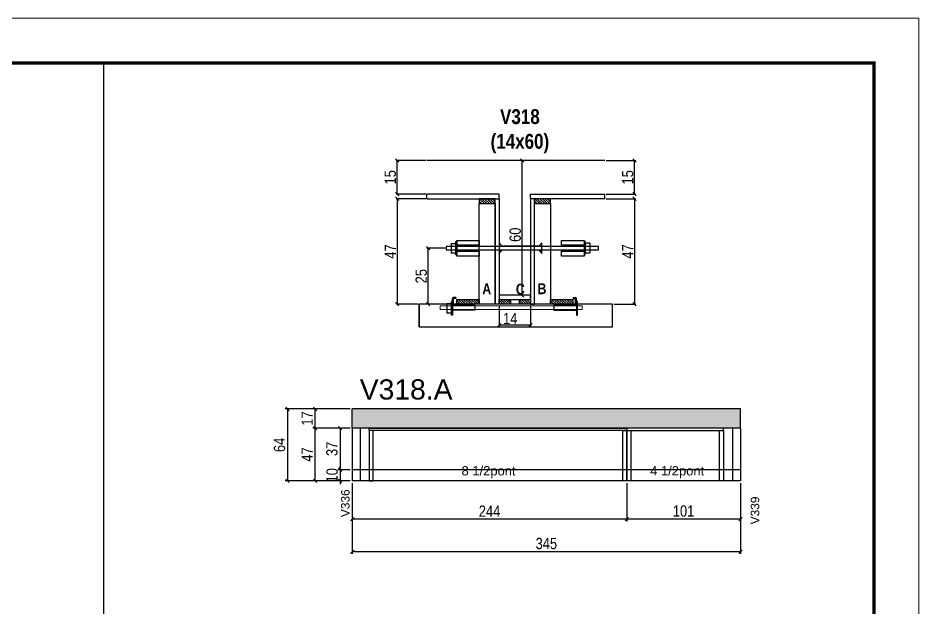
# Model space of a CAD drawing. Extents: x -3394 to 16474, y -5031 to 14397.
# Drawn here: x 9711 to 10512, y 8129 to 8654 of the extents above; entities that cross this region are included whole.
import ezdxf

# ---------------------------------------------------------------- set-up
doc = ezdxf.new("R2010")
doc.units = 0
doc.linetypes.add('DASHED', pattern=[0.75, 0.5, -0.25])
doc.layers.get('0').update_dxf_attribs({"linetype": 'CONTINUOUS'})
doc.layers.get('Defpoints').update_dxf_attribs({"linetype": 'CONTINUOUS'})
for name, color, linetype in [('1HACHURA MADEIRAS', 1, 'CONTINUOUS'), ('barrote', 251, 'CONTINUOUS'), ('COTA', 241, 'CONTINUOUS'), ('detalhes', 4, 'CONTINUOUS'), ('NOMENCLATURA', 7, 'CONTINUOUS'), ('Painéis', 200, 'CONTINUOUS'), ('PONTALETE', 7, 'CONTINUOUS'), ('presilha', 1, 'CONTINUOUS'), ('SARR_2.2x10', 60, 'CONTINUOUS'), ('SARR_2.2x7', 40, 'CONTINUOUS'), ('SARR_3.5x7', 81, 'CONTINUOUS'), ('Tubo de PVC', 51, 'CONTINUOUS')]:
    doc.layers.add(name, color=color, linetype=linetype)
for name, color, linetype, lineweight in [('CONCRETO', 251, 'CONTINUOUS', 25), ('Folhas', 255, 'CONTINUOUS', 9), ('SARRAFO DE PRESSAO', 251, 'DASHED', 9), ('SCO-___-LAJ', 2, 'CONTINUOUS', 0)]:
    doc.layers.add(name, color=color, linetype=linetype, lineweight=lineweight)
doc.styles.add('ARIAL', font='arial.ttf')
doc.styles.add('COTA TECNICA', font='techl___.ttf', dxfattribs={"height": 10})
doc.styles.add('COTA TECNICA 2X', font='techl___.ttf', dxfattribs={"height": 10})
doc.styles.add('TECNICA', font='techb___.ttf', dxfattribs={"height": 10})
doc.dimstyles.new('PAINEL', dxfattribs={"dimtxt": 10, "dimasz": 3, "dimexe": 3, "dimexo": 3, "dimgap": 3, "dimtad": 1, "dimdec": 1, "dimzin": 12, "dimdsep": 46, "dimtxsty": 'COTA TECNICA', "dimblk1": 'OBLIQUE', "dimblk2": 'OBLIQUE', "dimsah": 1, "dimcen": 0.9, "dimclrd": 4, "dimclre": 4, "dimclrt": 240, "dimadec": 1, "dimazin": 3, "dimtfac": 1, "dimtdec": 1, "dimtmove": 0, "dimatfit": 3, "dimfxl": 1, "dimtolj": 1, "dimtzin": 12, "dimarcsym": 0})
doc.dimstyles.new('SECAO', dxfattribs={"dimscale": 0.333333, "dimtxt": 5, "dimasz": 9, "dimexe": 3, "dimexo": 3, "dimgap": 3, "dimtad": 1, "dimdec": 1, "dimlfac": 0.5, "dimzin": 12, "dimdsep": 46, "dimtxsty": 'COTA TECNICA 2X', "dimblk1": 'OBLIQUE', "dimblk2": 'OBLIQUE', "dimsah": 1, "dimcen": 0.9, "dimclrd": 4, "dimclre": 4, "dimclrt": 240, "dimadec": 1, "dimazin": 3, "dimtfac": 1, "dimtdec": 1, "dimtmove": 0, "dimatfit": 3, "dimfxl": 1, "dimtolj": 1, "dimtzin": 12, "dimarcsym": 0})

# ---------------------------------------------------------------- blocks, each defined once
blk = doc.blocks.new('9999999999')
at = {"layer": 'Folhas'}
blk.add_lwpolyline([(98138.98, 34190.21), (99623.98, 34190.21), (99623.98, 35240.21), (98138.98, 35240.21)], close=True, dxfattribs=at)
at = {"layer": 'Folhas', "color": 30, "const_width": 3}
blk.add_lwpolyline([(98213.98, 34230.21), (99583.98, 34230.21), (99583.98, 35200.21), (98213.98, 35200.21)], close=True, dxfattribs=at)
blk = doc.blocks.new('_Oblique')
at = {"color": 0, "linetype": 'ByBlock', "lineweight": -2}
blk.add_line((-0.5, -0.5), (0.5, 0.5), dxfattribs=at)
blk = doc.blocks.new('*D1040')
at = {"layer": 'COTA', "color": 4, "lineweight": -2, "transparency": 16777216}
for p, q in [((10138.88, 8397.91), (10138.88, 8379.24)), ((10166.88, 8397.91), (10166.88, 8379.24)), ((10166.88, 8380.24), (10138.88, 8380.24))]:
    blk.add_line(p, q, dxfattribs=at)
at = {"layer": 'Defpoints', "color": 0, "transparency": 16777216}
for p in [(10138.88, 8398.91), (10166.88, 8398.91), (10138.88, 8380.24)]:
    blk.add_point(p, dxfattribs=at)
at = {"layer": 'COTA', "color": 4, "lineweight": -2, "transparency": 16777216, "xscale": 3, "yscale": 3, "zscale": 3, "rotation": 180}
blk.add_blockref('_Oblique', (10138.88, 8380.24), dxfattribs=at)
at = {"layer": 'COTA', "color": 4, "lineweight": -2, "transparency": 16777216, "xscale": 3, "yscale": 3, "zscale": 3}
blk.add_blockref('_Oblique', (10166.88, 8380.24), dxfattribs=at)
at = {"layer": 'COTA', "color": 240, "transparency": 16777216, "insert": (10148.78, 8386.31), "char_height": 10, "attachment_point": 5, "style": 'COTA TECNICA 2X'}
blk.add_mtext('\\A1;14', dxfattribs=at)
blk = doc.blocks.new('PRESILHA METÁLICA 1')
at = {"layer": 'presilha'}
for p, q in [((0, 13), (6, 13)), ((0, 13), (0, 0)), ((6, 15.5), (7.5, 15.5)), ((6, -2.5), (6, 15.5)), ((6, 13), (6, 0)), ((7.5, 10.6), (7.5, 19.9)), ((7.5, 15.5), (7.5, -2.5)), ((12, 21), (8.6, 21)), ((9, 11.6), (9, 18.9)), ((12, 19.5), (9.6, 19.5)), ((12, 21), (12, 19.5)), ((6, 0), (0, 0)), ((37.5, 4.1), (7.5, 4.1)), ((37.5, 11), (9.6, 11)), ((37.5, 11), (37.5, 4.1)), ((7.5, -2.5), (6, -2.5))]:
    blk.add_line(p, q, dxfattribs=at)
for centre, radius, start, end in [((8.6, 19.9), 1.14, 90, 180), ((9.6, 18.9), 0.57, 90, 180), ((9.6, 11.6), 0.57, 180, 270)]:
    blk.add_arc(centre, radius, start, end, dxfattribs=at)
blk = doc.blocks.new('PRESILHA METÁLICA 2')
at = {"layer": 'presilha'}
for p, q in [((-30.8, 13.5), (-30.8, 6.6)), ((-30.8, 13.5), (-2.8, 13.5)), ((-5.2, 23.5), (-5.2, 22)), ((-5.2, 23.5), (-1.9, 23.5)), ((-5.2, 22), (-2.8, 22)), ((-2.2, 14.1), (-2.2, 21.4)), ((0.8, 18), (-0.8, 18)), ((-0.8, 18), (-0.8, 0)), ((-0.8, 14.6), (-0.8, 22.4)), ((0.8, 0), (0.8, 18)), ((-30.8, 6.6), (-0.8, 6.6)), ((-0.8, 0), (0.8, 0))]:
    blk.add_line(p, q, dxfattribs=at)
for centre, radius, start, end in [((-2.8, 21.4), 0.57, 0, 90), ((-2.8, 14.1), 0.57, 270, 0), ((-1.9, 22.4), 1.14, 0, 90)]:
    blk.add_arc(centre, radius, start, end, dxfattribs=at)
blk = doc.blocks.new('*D1053')
at = {"layer": 'COTA', "color": 4, "lineweight": -2, "transparency": 16777216}
for p, q in [((10073.58, 8492.91), (10047.23, 8492.91)), ((10048.23, 8492.91), (10048.23, 8398.91)), ((10066.82, 8398.91), (10047.23, 8398.91))]:
    blk.add_line(p, q, dxfattribs=at)
at = {"layer": 'Defpoints', "color": 0, "transparency": 16777216}
for p in [(10074.58, 8492.91), (10048.23, 8398.91), (10067.82, 8398.91)]:
    blk.add_point(p, dxfattribs=at)
at = {"layer": 'COTA', "color": 4, "lineweight": -2, "transparency": 16777216, "xscale": 3, "yscale": 3, "zscale": 3}
for p, rotation in [((10048.23, 8492.91), 90), ((10048.23, 8398.91), 270)]:
    blk.add_blockref('_Oblique', p, dxfattribs=dict(at, rotation=rotation))
at = {"layer": 'COTA', "color": 240, "transparency": 16777216, "insert": (10042.15, 8445.91), "char_height": 10, "attachment_point": 5, "rotation": 90, "style": 'COTA TECNICA 2X'}
blk.add_mtext('\\A1;47', dxfattribs=at)
blk = doc.blocks.new('*D1054')
at = {"layer": 'COTA', "color": 4, "lineweight": -2, "transparency": 16777216}
for p, q in [((10165.88, 8526.91), (10158.36, 8526.91)), ((10159.36, 8406.91), (10159.36, 8526.91)), ((10158.46, 8406.91), (10158.36, 8406.91))]:
    blk.add_line(p, q, dxfattribs=at)
at = {"layer": 'Defpoints', "color": 0, "transparency": 16777216}
for p in [(10159.36, 8526.91), (10166.88, 8526.91), (10159.46, 8406.91)]:
    blk.add_point(p, dxfattribs=at)
at = {"layer": 'COTA', "color": 4, "lineweight": -2, "transparency": 16777216, "xscale": 3, "yscale": 3, "zscale": 3}
for p, rotation in [((10159.36, 8526.91), 90), ((10159.36, 8406.91), 270)]:
    blk.add_blockref('_Oblique', p, dxfattribs=dict(at, rotation=rotation))
at = {"layer": 'COTA', "color": 240, "transparency": 16777216, "insert": (10153.26, 8460.8), "char_height": 10, "attachment_point": 5, "rotation": 90, "style": 'COTA TECNICA 2X'}
blk.add_mtext('\\A1;60', dxfattribs=at)
blk = doc.blocks.new('*D1055')
at = {"layer": 'COTA', "color": 4, "lineweight": -2, "transparency": 16777216}
for p, q in [((10073.58, 8526.91), (10047.23, 8526.91)), ((10048.23, 8496.91), (10048.23, 8526.91)), ((10073.58, 8496.91), (10047.23, 8496.91))]:
    blk.add_line(p, q, dxfattribs=at)
at = {"layer": 'Defpoints', "color": 0, "transparency": 16777216}
for p in [(10048.23, 8526.91), (10074.58, 8526.91), (10074.58, 8496.91)]:
    blk.add_point(p, dxfattribs=at)
at = {"layer": 'COTA', "color": 4, "lineweight": -2, "transparency": 16777216, "xscale": 3, "yscale": 3, "zscale": 3}
for p, rotation in [((10048.23, 8526.91), 90), ((10048.23, 8496.91), 270)]:
    blk.add_blockref('_Oblique', p, dxfattribs=dict(at, rotation=rotation))
at = {"layer": 'COTA', "color": 240, "transparency": 16777216, "insert": (10042.12, 8511.91), "char_height": 10, "attachment_point": 5, "rotation": 90, "style": 'COTA TECNICA 2X'}
blk.add_mtext('\\A1;15', dxfattribs=at)
blk = doc.blocks.new('*D1056')
at = {"layer": 'COTA', "color": 4, "lineweight": -2, "transparency": 16777216}
for p, q in [((10233.98, 8492.91), (10260.34, 8492.91)), ((10259.34, 8492.91), (10259.34, 8398.91)), ((10240.74, 8398.91), (10260.34, 8398.91))]:
    blk.add_line(p, q, dxfattribs=at)
at = {"layer": 'Defpoints', "color": 0, "transparency": 16777216}
for p in [(10232.98, 8492.91), (10239.74, 8398.91), (10259.34, 8398.91)]:
    blk.add_point(p, dxfattribs=at)
at = {"layer": 'COTA', "color": 4, "lineweight": -2, "transparency": 16777216, "xscale": 3, "yscale": 3, "zscale": 3}
for p, rotation in [((10259.34, 8492.91), 90), ((10259.34, 8398.91), 270)]:
    blk.add_blockref('_Oblique', p, dxfattribs=dict(at, rotation=rotation))
at = {"layer": 'COTA', "color": 240, "transparency": 16777216, "insert": (10253.27, 8445.91), "char_height": 10, "attachment_point": 5, "rotation": 90, "style": 'COTA TECNICA 2X'}
blk.add_mtext('\\A1;47', dxfattribs=at)
blk = doc.blocks.new('*D1057')
at = {"layer": 'COTA', "color": 4, "lineweight": -2, "transparency": 16777216}
for p, q in [((10233.98, 8526.91), (10260.34, 8526.91)), ((10259.34, 8496.91), (10259.34, 8526.91)), ((10233.98, 8496.91), (10260.34, 8496.91))]:
    blk.add_line(p, q, dxfattribs=at)
at = {"layer": 'Defpoints', "color": 0, "transparency": 16777216}
for p in [(10232.98, 8526.91), (10259.34, 8526.91), (10232.98, 8496.91)]:
    blk.add_point(p, dxfattribs=at)
at = {"layer": 'COTA', "color": 4, "lineweight": -2, "transparency": 16777216, "xscale": 3, "yscale": 3, "zscale": 3}
for p, rotation in [((10259.34, 8526.91), 90), ((10259.34, 8496.91), 270)]:
    blk.add_blockref('_Oblique', p, dxfattribs=dict(at, rotation=rotation))
at = {"layer": 'COTA', "color": 240, "transparency": 16777216, "insert": (10253.23, 8511.91), "char_height": 10, "attachment_point": 5, "rotation": 90, "style": 'COTA TECNICA 2X'}
blk.add_mtext('\\A1;15', dxfattribs=at)
blk = doc.blocks.new('*D1041')
at = {"layer": 'COTA', "color": 4, "linetype": 'Continuous', "lineweight": -2, "transparency": 16777216}
for p, q in [((10252.38, 8239.76), (10252.38, 8205.79)), ((10353.38, 8239.76), (10353.38, 8205.79)), ((10353.38, 8207.79), (10252.38, 8207.79))]:
    blk.add_line(p, q, dxfattribs=at)
at = {"layer": 'Defpoints', "color": 0, "linetype": 'Continuous', "transparency": 16777216}
for p in [(10252.38, 8241.76), (10353.38, 8241.76), (10252.38, 8207.79)]:
    blk.add_point(p, dxfattribs=at)
at = {"layer": 'COTA', "color": 4, "linetype": 'Continuous', "lineweight": -2, "transparency": 16777216, "xscale": 3, "yscale": 3, "zscale": 3, "rotation": 180}
blk.add_blockref('_Oblique', (10252.38, 8207.79), dxfattribs=at)
at = {"layer": 'COTA', "color": 4, "linetype": 'Continuous', "lineweight": -2, "transparency": 16777216, "xscale": 3, "yscale": 3, "zscale": 3}
blk.add_blockref('_Oblique', (10353.38, 8207.79), dxfattribs=at)
at = {"layer": 'COTA', "color": 240, "linetype": 'Continuous', "transparency": 16777216, "insert": (10302.88, 8214.89), "char_height": 10, "attachment_point": 5, "style": 'COTA TECNICA'}
blk.add_mtext('\\A1;101', dxfattribs=at)
blk = doc.blocks.new('*D1042')
at = {"layer": 'COTA', "color": 4, "linetype": 'Continuous', "lineweight": -2, "transparency": 16777216}
for p, q in [((10008.35, 8239.76), (10008.35, 8205.79)), ((10252.38, 8239.76), (10252.38, 8205.79)), ((10252.38, 8207.79), (10008.35, 8207.79))]:
    blk.add_line(p, q, dxfattribs=at)
at = {"layer": 'Defpoints', "color": 0, "linetype": 'Continuous', "transparency": 16777216}
for p in [(10008.35, 8241.76), (10252.38, 8241.76), (10008.35, 8207.79)]:
    blk.add_point(p, dxfattribs=at)
at = {"layer": 'COTA', "color": 4, "linetype": 'Continuous', "lineweight": -2, "transparency": 16777216, "xscale": 3, "yscale": 3, "zscale": 3, "rotation": 180}
blk.add_blockref('_Oblique', (10008.35, 8207.79), dxfattribs=at)
at = {"layer": 'COTA', "color": 4, "linetype": 'Continuous', "lineweight": -2, "transparency": 16777216, "xscale": 3, "yscale": 3, "zscale": 3}
blk.add_blockref('_Oblique', (10252.38, 8207.79), dxfattribs=at)
at = {"layer": 'COTA', "color": 240, "linetype": 'Continuous', "transparency": 16777216, "insert": (10130.37, 8214.86), "char_height": 10, "attachment_point": 5, "style": 'COTA TECNICA'}
blk.add_mtext('\\A1;244', dxfattribs=at)
blk = doc.blocks.new('*D1043')
at = {"layer": 'COTA', "color": 4, "linetype": 'Continuous', "lineweight": -2, "transparency": 16777216}
for p, q in [((10008.35, 8239.76), (10008.35, 8176.77)), ((10353.38, 8239.76), (10353.38, 8176.77)), ((10353.38, 8178.77), (10008.35, 8178.77))]:
    blk.add_line(p, q, dxfattribs=at)
at = {"layer": 'Defpoints', "color": 0, "linetype": 'Continuous', "transparency": 16777216}
for p in [(10008.35, 8241.76), (10353.38, 8241.76), (10008.35, 8178.77)]:
    blk.add_point(p, dxfattribs=at)
at = {"layer": 'COTA', "color": 4, "linetype": 'Continuous', "lineweight": -2, "transparency": 16777216, "xscale": 3, "yscale": 3, "zscale": 3, "rotation": 180}
blk.add_blockref('_Oblique', (10008.35, 8178.77), dxfattribs=at)
at = {"layer": 'COTA', "color": 4, "linetype": 'Continuous', "lineweight": -2, "transparency": 16777216, "xscale": 3, "yscale": 3, "zscale": 3}
blk.add_blockref('_Oblique', (10353.38, 8178.77), dxfattribs=at)
at = {"layer": 'COTA', "color": 240, "linetype": 'Continuous', "transparency": 16777216, "insert": (10180.87, 8185.99), "char_height": 10, "attachment_point": 5, "style": 'COTA TECNICA'}
blk.add_mtext('\\A1;345', dxfattribs=at)
blk = doc.blocks.new('*D1044')
at = {"layer": 'COTA', "color": 4, "linetype": 'Continuous', "lineweight": -2, "transparency": 16777216}
for p, q in [((10006.35, 8288.76), (9973.3, 8288.76)), ((9975.3, 8241.76), (9975.3, 8288.76)), ((10006.35, 8241.76), (9973.3, 8241.76))]:
    blk.add_line(p, q, dxfattribs=at)
at = {"layer": 'Defpoints', "color": 0, "linetype": 'Continuous', "transparency": 16777216}
for p in [(9975.3, 8288.76), (10008.35, 8288.76), (10008.35, 8241.76)]:
    blk.add_point(p, dxfattribs=at)
at = {"layer": 'COTA', "color": 4, "linetype": 'Continuous', "lineweight": -2, "transparency": 16777216, "xscale": 3, "yscale": 3, "zscale": 3}
for p, rotation in [((9975.3, 8288.76), 90), ((9975.3, 8241.76), 270)]:
    blk.add_blockref('_Oblique', p, dxfattribs=dict(at, rotation=rotation))
at = {"layer": 'COTA', "color": 240, "linetype": 'Continuous', "transparency": 16777216, "insert": (9968.22, 8265.26), "char_height": 10, "attachment_point": 5, "rotation": 90, "style": 'COTA TECNICA'}
blk.add_mtext('\\A1;47', dxfattribs=at)
blk = doc.blocks.new('*D1045')
at = {"layer": 'COTA', "color": 4, "linetype": 'Continuous', "lineweight": -2, "transparency": 16777216}
for p, q in [((10006.35, 8305.76), (9973.3, 8305.76)), ((9975.3, 8288.76), (9975.3, 8305.76)), ((10006.35, 8288.76), (9973.3, 8288.76))]:
    blk.add_line(p, q, dxfattribs=at)
at = {"layer": 'Defpoints', "color": 0, "linetype": 'Continuous', "transparency": 16777216}
for p in [(9975.3, 8305.76), (10008.35, 8305.76), (10008.35, 8288.76)]:
    blk.add_point(p, dxfattribs=at)
at = {"layer": 'COTA', "color": 4, "linetype": 'Continuous', "lineweight": -2, "transparency": 16777216, "xscale": 3, "yscale": 3, "zscale": 3}
for p, rotation in [((9975.3, 8305.76), 90), ((9975.3, 8288.76), 270)]:
    blk.add_blockref('_Oblique', p, dxfattribs=dict(at, rotation=rotation))
at = {"layer": 'COTA', "color": 240, "linetype": 'Continuous', "transparency": 16777216, "insert": (9968.22, 8297.26), "char_height": 10, "attachment_point": 5, "rotation": 90, "style": 'COTA TECNICA'}
blk.add_mtext('\\A1;17', dxfattribs=at)
blk = doc.blocks.new('*D1046')
at = {"layer": 'COTA', "color": 4, "linetype": 'Continuous', "lineweight": -2, "transparency": 16777216}
for p, q in [((10006.35, 8305.76), (9948.73, 8305.76)), ((9950.73, 8305.76), (9950.73, 8241.76)), ((10006.35, 8241.76), (9948.73, 8241.76))]:
    blk.add_line(p, q, dxfattribs=at)
at = {"layer": 'Defpoints', "color": 0, "linetype": 'Continuous', "transparency": 16777216}
for p in [(10008.35, 8305.76), (9950.73, 8241.76), (10008.35, 8241.76)]:
    blk.add_point(p, dxfattribs=at)
at = {"layer": 'COTA', "color": 4, "linetype": 'Continuous', "lineweight": -2, "transparency": 16777216, "xscale": 3, "yscale": 3, "zscale": 3}
for p, rotation in [((9950.73, 8305.76), 90), ((9950.73, 8241.76), 270)]:
    blk.add_blockref('_Oblique', p, dxfattribs=dict(at, rotation=rotation))
at = {"layer": 'COTA', "color": 240, "linetype": 'Continuous', "transparency": 16777216, "insert": (9943.63, 8273.76), "char_height": 10, "attachment_point": 5, "rotation": 90, "style": 'COTA TECNICA'}
blk.add_mtext('\\A1;64', dxfattribs=at)
blk = doc.blocks.new('*D1058')
at = {"layer": 'COTA', "color": 4, "lineweight": -2, "transparency": 16777216}
for p, q in [((10090.8, 8448.91), (10074.75, 8448.91)), ((10075.75, 8398.91), (10075.75, 8448.91)), ((10100.28, 8398.91), (10074.75, 8398.91))]:
    blk.add_line(p, q, dxfattribs=at)
at = {"layer": 'Defpoints', "color": 0, "transparency": 16777216}
for p in [(10075.75, 8448.91), (10091.8, 8448.91), (10101.28, 8398.91)]:
    blk.add_point(p, dxfattribs=at)
at = {"layer": 'COTA', "color": 4, "lineweight": -2, "transparency": 16777216, "xscale": 3, "yscale": 3, "zscale": 3}
for p, rotation in [((10075.75, 8448.91), 90), ((10075.75, 8398.91), 270)]:
    blk.add_blockref('_Oblique', p, dxfattribs=dict(at, rotation=rotation))
at = {"layer": 'COTA', "color": 240, "transparency": 16777216, "insert": (10069.64, 8423.91), "char_height": 10, "attachment_point": 5, "rotation": 90, "style": 'COTA TECNICA 2X'}
blk.add_mtext('\\A1;25', dxfattribs=at)
blk = doc.blocks.new('*D2150')
at = {"layer": 'COTA', "color": 4, "linetype": 'Continuous', "lineweight": -2, "transparency": 16777216}
for p, q in [((10006.35, 8288.76), (9995.45, 8288.76)), ((9997.45, 8288.76), (9997.45, 8251.76)), ((10006.35, 8251.76), (9995.45, 8251.76))]:
    blk.add_line(p, q, dxfattribs=at)
at = {"layer": 'Defpoints', "color": 0, "linetype": 'Continuous', "transparency": 16777216}
for p in [(10008.35, 8288.76), (9997.45, 8251.76), (10008.35, 8251.76)]:
    blk.add_point(p, dxfattribs=at)
at = {"layer": 'COTA', "color": 4, "linetype": 'Continuous', "lineweight": -2, "transparency": 16777216, "xscale": 3, "yscale": 3, "zscale": 3}
for p, rotation in [((9997.45, 8288.76), 90), ((9997.45, 8251.76), 270)]:
    blk.add_blockref('_Oblique', p, dxfattribs=dict(at, rotation=rotation))
at = {"layer": 'COTA', "color": 240, "linetype": 'Continuous', "transparency": 16777216, "insert": (9990.23, 8270.26), "char_height": 10, "attachment_point": 5, "rotation": 90, "style": 'COTA TECNICA'}
blk.add_mtext('\\A1;37', dxfattribs=at)
blk = doc.blocks.new('*D2151')
at = {"layer": 'COTA', "color": 4, "linetype": 'Continuous', "lineweight": -2, "transparency": 16777216}
for p, q in [((10006.35, 8251.76), (9995.45, 8251.76)), ((9997.45, 8251.76), (9997.45, 8254.76)), ((9997.45, 8251.76), (9997.45, 8241.76)), ((10006.35, 8241.76), (9995.45, 8241.76)), ((9997.45, 8241.76), (9997.45, 8238.76))]:
    blk.add_line(p, q, dxfattribs=at)
at = {"layer": 'Defpoints', "color": 0, "linetype": 'Continuous', "transparency": 16777216}
for p in [(10008.35, 8251.76), (9997.45, 8241.76), (10008.35, 8241.76)]:
    blk.add_point(p, dxfattribs=at)
at = {"layer": 'COTA', "color": 4, "linetype": 'Continuous', "lineweight": -2, "transparency": 16777216, "xscale": 3, "yscale": 3, "zscale": 3}
for p, rotation in [((9997.45, 8251.76), 270), ((9997.45, 8241.76), 90)]:
    blk.add_blockref('_Oblique', p, dxfattribs=dict(at, rotation=rotation))
at = {"layer": 'COTA', "color": 240, "linetype": 'Continuous', "transparency": 16777216, "insert": (9990.35, 8246.76), "char_height": 10, "attachment_point": 5, "rotation": 90, "style": 'COTA TECNICA'}
blk.add_mtext('\\A1;10', dxfattribs=at)

msp = doc.modelspace()

# ---------------------------------------------------------------- hatches: boundary and pattern name
at = {"layer": 'COTA', "linetype": 'Continuous'}
h = msp.add_hatch(dxfattribs=at)
h.set_pattern_fill('AR-CONC', color=256, scale=0.05)
h.set_pattern_definition([(50, (5179.95, -2506.918), (9.1092334, -0.7969543), [0.9525, -10.4775]), (355, (5179.95, -2506.918), (-1.762171, 9.552842), [0.762, -8.382029]), (100.451445, (5180.709, -2506.984), (7.3470624, 8.7558876), [0.8095004, -8.904512]), (46.1842, (5179.95, -2504.378), (13.553952, -2.102116), [1.42875, -15.71625]), (96.63556, (5181.079, -2504.553), (11.870207, 12.371306), [1.214251, -13.35678]), (351.18415, (5179.95, -2504.378), (11.870207, 12.371306), [1.142998, -12.572987]), (21, (5181.22, -2505.013), (7.5807196, -5.11326), [0.9525, -10.4775]), (326, (5181.22, -2505.013), (3.0901014, 9.209398), [0.762, -8.382]), (71.451445, (5181.851, -2505.439), (10.670821, 4.0961384), [0.8095004, -8.904497]), (37.5, (5179.9497, -2506.918), (0.1544302, 4.2277519), [0, -8.2804, 0, -8.509, 0, -8.41375]), (7.5, (5179.9497, -2506.918), (3.3409831, 5.0090287), [0, -4.8514, 0, -8.0899, 0, -3.20675]), (327.5, (5177.1176, -2506.918), (6.7795298, -0.2864372), [0, -3.175, 0, -9.906, 0, -13.1445]), (317.5, (5175.8476, -2506.918), (7.406459, 1.2713246), [0, -4.1275, 0, -6.5786, 0, -9.3345])])
h.paths.add_polyline_path([(10008.35, 8305.76), (10008.35, 8288.76), (10353.38, 8288.76), (10353.38, 8305.76)])
at = {"layer": 'SARR_2.2x10'}
h = msp.add_hatch(dxfattribs=at)
h.set_pattern_fill('ANSI31', color=256, scale=0.5, angle=90)
h.set_pattern_definition([(135, (43199.1032, -115113.2578), (-1.122532015, -1.122532015), [])])
h.paths.add_polyline_path([(10101.28, 8403.31), (10101.28, 8398.91), (10121.28, 8398.91), (10121.28, 8403.31)])
h = msp.add_hatch(dxfattribs=at)
h.set_pattern_fill('ANSI31', color=256, scale=0.5, angle=90)
h.set_pattern_definition([(135, (43302.3032, -115113.2578), (-1.122532015, -1.122532015), [])])
h.paths.add_polyline_path([(10184.48, 8403.31), (10184.48, 8398.91), (10204.48, 8398.91), (10204.48, 8403.31)])
at = {"layer": 'SARR_2.2x7'}
h = msp.add_hatch(dxfattribs=at)
h.set_pattern_fill('ANSI31', color=256, scale=0.5, angle=90)
h.set_pattern_definition([(135, (43143.9032, -115023.6578), (-1.122532015, -1.122532015), [])])
h.paths.add_polyline_path([(10121.28, 8492.91), (10121.28, 8488.51), (10135.28, 8488.51), (10135.28, 8492.91)])
h = msp.add_hatch(dxfattribs=at)
h.set_pattern_fill('ANSI31', color=256, scale=0.5, angle=90)
h.set_pattern_definition([(135, (43193.1032, -115023.6578), (-1.122532015, -1.122532015), [])])
h.paths.add_polyline_path([(10170.48, 8492.91), (10170.48, 8488.51), (10184.48, 8488.51), (10184.48, 8492.91)])
h = msp.add_hatch(dxfattribs=at)
h.set_pattern_fill('ANSI31', color=256, scale=0.5, angle=90)
h.set_pattern_definition([(135, (43326.7032, -115113.2578), (-1.122532015, -1.122532015), [])])
h.paths.add_polyline_path([(10138.88, 8403.31), (10138.88, 8398.91), (10148.88, 8398.91), (10148.88, 8403.31)])
h = msp.add_hatch(dxfattribs=at)
h.set_pattern_fill('ANSI31', color=256, scale=0.5, angle=90)
h.set_pattern_definition([(135, (43340.7032, -115113.2578), (-1.122532015, -1.122532015), [])])
h.paths.add_polyline_path([(10156.88, 8403.31), (10156.88, 8398.91), (10166.88, 8398.91), (10166.88, 8403.31)])

# ---------------------------------------------------------------- linework, layer by layer
at = {"layer": '1HACHURA MADEIRAS'}
for points in [[(10101.28, 8455.82), (10121.28, 8455.82), (10121.28, 8451.42), (10101.28, 8451.42)], [(10101.28, 8446.22), (10121.28, 8446.22), (10121.28, 8441.82), (10101.28, 8441.82)]]:
    msp.add_lwpolyline(points, close=True, dxfattribs=at)
at = {"layer": '1HACHURA MADEIRAS', "elevation": 0}
for points in [[(10194.48, 8455.82), (10214.48, 8455.82), (10214.48, 8451.42), (10194.48, 8451.42)], [(10194.48, 8446.22), (10214.48, 8446.22), (10214.48, 8441.82), (10194.48, 8441.82)]]:
    msp.add_lwpolyline(points, close=True, dxfattribs=at)
at = {"layer": 'barrote', "elevation": 0}
msp.add_lwpolyline([(10067.82, 8378.91), (10239.74, 8378.91), (10239.74, 8398.91), (10067.82, 8398.91)], close=True, dxfattribs=at)
at = {"layer": 'CONCRETO', "linetype": 'Continuous'}
msp.add_line((10232.98, 8526.91), (10074.58, 8526.91), dxfattribs=at)
at = {"layer": 'COTA', "linetype": 'Continuous'}
for p, q in [((9787.21, 8613.68), (9787.21, 7842.92)), ((10008.35, 8288.76), (10008.35, 8305.76)), ((10353.38, 8305.76), (10008.35, 8305.76)), ((10353.38, 8288.76), (10353.38, 8305.76))]:
    msp.add_line(p, q, dxfattribs=at)
at = {"layer": 'detalhes', "color": 250}
msp.add_line((10067.82, 8378.91), (10067.82, 8398.91), dxfattribs=at)
at = {"layer": 'Painéis', "linetype": 'Continuous'}
for p, q in [((10074.58, 8492.91), (10074.58, 8496.91)), ((10232.98, 8492.91), (10232.98, 8496.91)), ((10353.38, 8288.76), (10008.35, 8288.76)), ((10008.35, 8288.76), (10008.35, 8241.76)), ((10252.38, 8288.76), (10252.38, 8241.76)), ((10353.38, 8288.76), (10353.38, 8241.76)), ((10353.38, 8251.76), (10008.35, 8251.76)), ((10353.38, 8241.76), (10008.35, 8241.76))]:
    msp.add_line(p, q, dxfattribs=at)
for points in [[(10074.58, 8492.91), (10138.88, 8492.91), (10138.88, 8496.91), (10074.58, 8496.91)], [(10232.98, 8492.91), (10166.88, 8492.91), (10166.88, 8496.91), (10232.98, 8496.91)]]:
    msp.add_lwpolyline(points, dxfattribs=at)
at = {"layer": 'Painéis', "linetype": 'Continuous', "elevation": 0}
for points in [[(10135.28, 8398.91), (10135.28, 8492.91), (10138.88, 8492.91), (10138.88, 8398.91)], [(10170.48, 8398.91), (10170.48, 8492.91), (10166.88, 8492.91), (10166.88, 8398.91)], [(10166.88, 8406.91), (10138.88, 8406.91), (10138.88, 8403.31), (10166.88, 8403.31)]]:
    msp.add_lwpolyline(points, close=True, dxfattribs=at)
at = {"layer": 'presilha'}
for p, q in [((10096.28, 8453.15, 0), (10100.28, 8453.15, 0)), ((10096.28, 8453.15, 0), (10096.28, 8444.49, 0)), ((10100.28, 8454.82, 0), (10101.28, 8454.82, 0)), ((10100.28, 8442.82, 0), (10100.28, 8454.82, 0)), ((10100.28, 8453.15, 0), (10100.28, 8444.49, 0)), ((10101.28, 8454.82, 0), (10101.28, 8442.82, 0)), ((10215.48, 8455.01), (10214.48, 8455.01)), ((10214.48, 8455.01), (10214.48, 8443.01)), ((10215.48, 8443.01), (10215.48, 8455.01)), ((10219.48, 8453.35), (10215.48, 8453.35)), ((10215.48, 8453.35), (10215.48, 8444.68)), ((10219.48, 8453.35), (10219.48, 8444.68)), ((10100.28, 8444.49, 0), (10096.28, 8444.49, 0)), ((10215.48, 8444.68), (10219.48, 8444.68)), ((10101.28, 8442.82, 0), (10100.28, 8442.82, 0)), ((10214.48, 8443.01), (10215.48, 8443.01))]:
    msp.add_line(p, q, dxfattribs=at)
at = {"layer": 'presilha', "elevation": 0}
msp.add_lwpolyline([(10227.26, 8450.41), (10091.8, 8450.41), (10091.8, 8447.41), (10227.26, 8447.41)], close=True, dxfattribs=at)
at = {"layer": 'SARR_2.2x10', "elevation": 0}
for points in [[(10101.28, 8403.31), (10121.28, 8403.31), (10121.28, 8398.91), (10101.28, 8398.91)], [(10184.48, 8403.31), (10204.48, 8403.31), (10204.48, 8398.91), (10184.48, 8398.91)]]:
    msp.add_lwpolyline(points, close=True, dxfattribs=at)
at = {"layer": 'SARR_2.2x7', "ltscale": 25}
for p, q in [((10015.35, 8288.76), (10015.35, 8241.76)), ((10346.38, 8288.76), (10346.38, 8241.76))]:
    msp.add_line(p, q, dxfattribs=at)
at = {"layer": 'SARR_2.2x7', "elevation": 0}
for points in [[(10135.28, 8492.91), (10121.28, 8492.91), (10121.28, 8488.51), (10135.28, 8488.51)], [(10184.48, 8492.91), (10170.48, 8492.91), (10170.48, 8488.51), (10184.48, 8488.51)], [(10138.88, 8403.31), (10148.88, 8403.31), (10148.88, 8398.91), (10138.88, 8398.91)], [(10156.88, 8403.31), (10166.88, 8403.31), (10166.88, 8398.91), (10156.88, 8398.91)]]:
    msp.add_lwpolyline(points, close=True, dxfattribs=at)
at = {"layer": 'SARR_2.2x7', "ltscale": 25, "elevation": 0}
for points in [[(10252.38, 8286.56), (10023.35, 8286.56), (10023.35, 8288.76), (10252.38, 8288.76)], [(10252.38, 8286.56), (10338.38, 8286.56), (10338.38, 8288.76), (10252.38, 8288.76)]]:
    msp.add_lwpolyline(points, close=True, dxfattribs=at)
at = {"layer": 'SARR_3.5x7', "elevation": 0}
for points in [[(10121.28, 8488.51), (10135.28, 8488.51), (10135.28, 8398.91), (10121.28, 8398.91)], [(10170.48, 8488.51), (10184.48, 8488.51), (10184.48, 8398.91), (10170.48, 8398.91)], [(10023.35, 8241.76), (10026.85, 8241.76), (10026.85, 8286.56), (10023.35, 8286.56)], [(10252.38, 8241.76), (10248.88, 8241.76), (10248.88, 8286.56), (10252.38, 8286.56)], [(10255.88, 8241.76), (10252.38, 8241.76), (10252.38, 8286.56), (10255.88, 8286.56)], [(10338.38, 8241.76), (10334.88, 8241.76), (10334.88, 8286.56), (10338.38, 8286.56)]]:
    msp.add_lwpolyline(points, close=True, dxfattribs=at)
at = {"layer": 'SCO-___-LAJ', "color": 1, "elevation": 0}
msp.add_lwpolyline([(10086.43, 8397.58), (10212.59, 8397.58), (10212.59, 8394.38), (10086.43, 8394.38)], close=True, dxfattribs=at)
at = {"layer": 'Tubo de PVC', "elevation": 0}
msp.add_lwpolyline([(10138.88, 8453.65), (10138.88, 8444.17), (10141.68, 8447.32), (10174.08, 8447.32), (10176.88, 8444.17), (10176.88, 8453.65), (10174.08, 8450.5), (10141.68, 8450.5)], close=True, dxfattribs=at)

# ---------------------------------------------------------------- block references
at = {"layer": 'presilha', "xscale": 0.6666666666666666, "yscale": 0.6666666666666666, "zscale": 0.6666666666666666}
for name, p in [('PRESILHA METÁLICA 1', (10092.41, 8390.95)), ('PRESILHA METÁLICA 2', (10208.16, 8389.28))]:
    msp.add_blockref(name, p, dxfattribs=at)
at = {"layer": 'SARRAFO DE PRESSAO', "color": 6, "linetype": 'ByBlock'}
msp.add_blockref('9999999999', (-89111.77, -26586.53), dxfattribs=at)

# ---------------------------------------------------------------- texts
at = {"layer": 'detalhes', "style": 'TECNICA'}
for s, p in [('A', (10123.9, 8407.93)), ('C', (10153.77, 8407.62)), ('B', (10173.03, 8407.93))]:
    msp.add_text(s, height=9.6, dxfattribs=at).set_placement(p)
at = {"layer": 'NOMENCLATURA', "linetype": 'Continuous', "style": 'ARIAL'}
msp.add_text('V318.A', height=18, dxfattribs=at).set_placement((10014.97, 8314.18))
for s, p in [('V336', (10005.92, 8209.57)), ('V339', (10370.19, 8203.16))]:
    msp.add_text(s, height=7.567, rotation=90, dxfattribs=at).set_placement(p)
at = {"layer": 'NOMENCLATURA', "insert": (10157.35, 8572.55), "char_height": 13.2, "attachment_point": 2, "style": 'TECNICA'}
msp.add_mtext_dynamic_manual_height_columns('V318\\P(14x60)', width=13.2, gutter_width=1, heights=[0], dxfattribs=at)
at = {"layer": 'PONTALETE', "linetype": 'Continuous', "style": 'ARIAL'}
for s, p in [('8 1/2pont', (10105.47, 8246.64)), ('4 1/2pont', (10273.19, 8246.64))]:
    msp.add_text(s, height=8.25, dxfattribs=at).set_placement(p)

# ---------------------------------------------------------------- dimensions: what is measured, and where the dimension line sits
at = {"layer": 'COTA'}
for base, p1, p2, angle, picture, middle in [((10048.23, 8526.91), (10074.58, 8496.91), (10074.58, 8526.91), 90, '*D1055', (10048.23, 8511.91)), ((10159.36, 8526.91), (10159.46, 8406.91), (10166.88, 8526.91), 90, '*D1054', (10159.36, 8460.8)), ((10259.34, 8526.91), (10232.98, 8496.91), (10232.98, 8526.91), 90, '*D1057', (10259.34, 8511.91)), ((10138.88, 8380.24), (10166.88, 8398.91), (10138.88, 8398.91), 180, '*D1040', (10148.78, 8380.24))]:
    dim = msp.add_linear_dim(base=base, p1=p1, p2=p2, angle=angle, dimstyle='SECAO', dxfattribs=at)
    dim.commit()
    dim.dimension.update_dxf_attribs({"geometry": picture, "text_midpoint": middle, "dimtype": 160})
for base, p1, p2, picture, middle in [((10048.23, 8398.91), (10074.58, 8492.91), (10067.82, 8398.91), '*D1053', (10042.15, 8445.91)), ((10259.34, 8398.91), (10232.98, 8492.91), (10239.74, 8398.91), '*D1056', (10253.27, 8445.91)), ((10075.75, 8448.91), (10101.28, 8398.91), (10091.8, 8448.91), '*D1058', (10069.64, 8423.91))]:
    dim = msp.add_linear_dim(base=base, p1=p1, p2=p2, angle=90, dimstyle='SECAO', dxfattribs=at)
    dim.commit()
    dim.dimension.update_dxf_attribs({"geometry": picture, "text_midpoint": middle})
at = {"layer": 'COTA', "linetype": 'Continuous'}
for base, p1, p2, angle, override, picture, middle in [((9950.73, 8241.76), (10008.35, 8305.76), (10008.35, 8241.76), 90, {"dimexe": 2, "dimexo": 2, "dimgap": 2, "dimadec": 8, "dimtix": 1, "dimatfit": 2, "dimldrblk": 'Oblique'}, '*D1046', (9943.63, 8273.76)), ((9975.3, 8305.76), (10008.35, 8288.76), (10008.35, 8305.76), 90, {"dimexe": 2, "dimexo": 2, "dimgap": 2, "dimadec": 8, "dimtix": 1, "dimatfit": 2, "dimldrblk": 'Oblique'}, '*D1045', (9968.22, 8297.26)), ((9975.3, 8288.76), (10008.35, 8241.76), (10008.35, 8288.76), 90, {"dimexe": 2, "dimexo": 2, "dimgap": 2, "dimadec": 8, "dimtix": 1, "dimatfit": 2, "dimldrblk": 'Oblique'}, '*D1044', (9968.22, 8265.26)), ((9997.45, 8251.76), (10008.35, 8288.76), (10008.35, 8251.76), 90, {"dimexe": 2, "dimexo": 2, "dimgap": 2, "dimadec": 8, "dimtix": 1, "dimatfit": 2, "dimldrblk": 'Oblique'}, '*D2150', (9990.23, 8270.26)), ((9997.45, 8241.76), (10008.35, 8251.76), (10008.35, 8241.76), 90, {"dimexe": 2, "dimexo": 2, "dimgap": 2, "dimadec": 8, "dimtix": 1, "dimtmove": 1, "dimatfit": 2, "dimldrblk": 'Oblique'}, '*D2151', (9990.35, 8246.76)), ((10008.35, 8207.79), (10252.38, 8241.76), (10008.35, 8241.76), 180, {"dimexe": 2, "dimexo": 2, "dimgap": 2, "dimadec": 8, "dimtix": 1, "dimatfit": 2, "dimldrblk": 'Oblique'}, '*D1042', (10130.37, 8214.86)), ((10008.35, 8178.77), (10353.38, 8241.76), (10008.35, 8241.76), 180, {"dimexe": 2, "dimexo": 2, "dimgap": 2, "dimadec": 8, "dimtix": 1, "dimatfit": 2, "dimldrblk": 'Oblique'}, '*D1043', (10180.87, 8185.99)), ((10252.38, 8207.79), (10353.38, 8241.76), (10252.38, 8241.76), 180, {"dimexe": 2, "dimexo": 2, "dimgap": 2, "dimadec": 8, "dimtix": 1, "dimatfit": 2, "dimldrblk": 'Oblique'}, '*D1041', (10302.88, 8214.89))]:
    dim = msp.add_linear_dim(base=base, p1=p1, p2=p2, angle=angle, dimstyle='PAINEL', override=override, dxfattribs=at)
    dim.commit()
    dim.dimension.update_dxf_attribs({"geometry": picture, "text_midpoint": middle})

doc.saveas('drawing.dxf')
